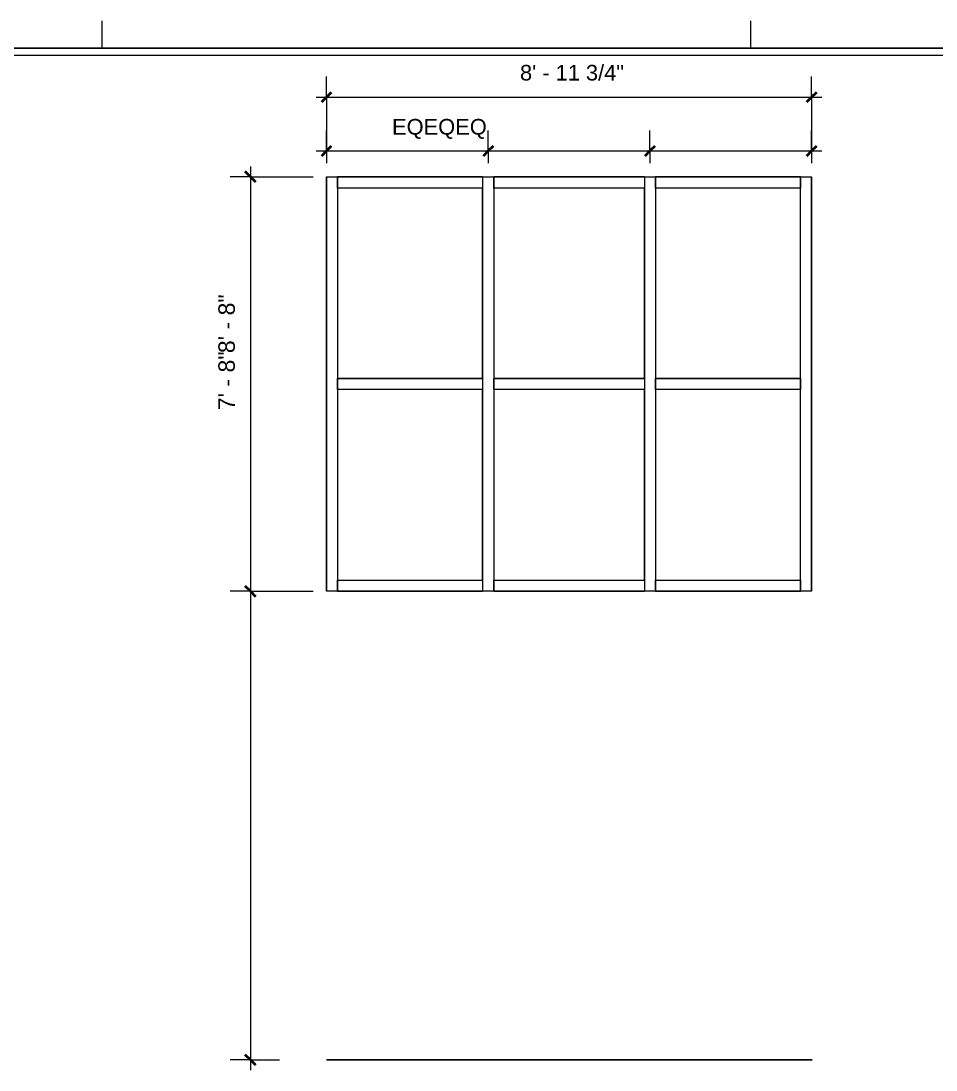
# Model space of a CAD drawing. Header units: inches. Extents: x -6061 to 13621, y -296 to 7483.
# Drawn here: x -5291.8 to -5088.5, y 605.2 to 838.1 of the extents above; entities that cross this region are included whole.
import ezdxf

# ---------------------------------------------------------------- set-up
doc = ezdxf.new("R2010")
doc.units = ezdxf.units.IN
doc.header["$MEASUREMENT"] = 0
doc.layers.get('0').update_dxf_attribs({"linetype": 'CONTINUOUS'})
doc.styles.add('Arial$001H0', font='arial.ttf')

msp = doc.modelspace()

# ---------------------------------------------------------------- linework, layer by layer
at = {"color": 8, "linetype": 'Continuous', "lineweight": 9, "true_color": 0x7f7f7f}
for p, q in [((-5273.729, 832.10905), (-5273.729, 838.11584)), ((-5129.64619, 832.10905), (-5129.64619, 838.11584)), ((-6000.06972, 832.10905), (-4553.39506, 832.10905))]:
    msp.add_line(p, q, dxfattribs=at)
at = {"color": 7, "linetype": 'Continuous', "lineweight": 9, "true_color": 0x000007}
for p, q in [((-4553.39506, 832.10905), (-5994.06293, 832.10905)), ((-5992.46112, 830.50724), (-4554.59642, 830.50724)), ((-5223.91271, 821.21674), (-5223.91271, 825.7819)), ((-5116.1109, 821.21674), (-5116.1109, 825.7819)), ((-5226.15524, 821.21674), (-5113.86836, 821.21674)), ((-5223.91271, 821.21674), (-5223.91271, 806.56018)), ((-5116.1109, 821.21674), (-5116.1109, 806.56018)), ((-5223.91271, 809.28326), (-5223.91271, 813.76833)), ((-5187.95207, 809.28326), (-5187.95207, 813.76833)), ((-5152.07153, 809.28326), (-5152.07153, 813.76833)), ((-5116.1109, 809.28326), (-5116.1109, 813.76833)), ((-5226.15524, 809.28326), (-5187.95207, 809.28326)), ((-5223.91271, 809.28326), (-5223.91271, 806.56018)), ((-5187.95207, 809.28326), (-5152.07153, 809.28326)), ((-5187.95207, 809.28326), (-5187.95207, 806.56018)), ((-5152.07153, 809.28326), (-5113.86836, 809.28326)), ((-5152.07153, 809.28326), (-5152.07153, 806.56018)), ((-5116.1109, 809.28326), (-5116.1109, 806.56018)), ((-5240.8118, 803.51674), (-5245.29687, 803.51674)), ((-5240.8118, 805.83937), (-5240.8118, 711.49276)), ((-5240.8118, 803.51674), (-5226.87605, 803.51674)), ((-5223.91271, 803.51674), (-5221.4299, 803.51674)), ((-5223.91271, 803.51674), (-5223.91271, 757.5448)), ((-5221.4299, 801.03394), (-5221.4299, 803.51674)), ((-5189.23352, 803.51674), (-5221.4299, 803.51674)), ((-5221.4299, 803.51674), (-5221.4299, 757.5448)), ((-5189.23352, 803.51674), (-5189.23352, 801.03394)), ((-5189.23352, 803.51674), (-5186.75071, 803.51674)), ((-5189.23352, 803.51674), (-5189.23352, 757.5448)), ((-5186.75071, 801.03394), (-5186.75071, 803.51674)), ((-5153.27289, 803.51674), (-5186.75071, 803.51674)), ((-5186.75071, 803.51674), (-5186.75071, 757.5448)), ((-5153.27289, 803.51674), (-5150.79008, 803.51674)), ((-5153.27289, 803.51674), (-5153.27289, 757.5448)), ((-5153.27289, 803.51674), (-5153.27289, 801.03394)), ((-5150.79008, 801.03394), (-5150.79008, 803.51674)), ((-5118.5937, 803.51674), (-5150.79008, 803.51674)), ((-5150.79008, 803.51674), (-5150.79008, 757.5448)), ((-5118.5937, 803.51674), (-5118.5937, 801.03394)), ((-5118.5937, 803.51674), (-5116.1109, 803.51674)), ((-5118.5937, 757.5448), (-5118.5937, 803.51674)), ((-5116.1109, 757.5448), (-5116.1109, 803.51674)), ((-5189.23352, 801.03394), (-5221.4299, 801.03394)), ((-5189.23352, 801.03394), (-5221.4299, 801.03394)), ((-5221.4299, 801.03394), (-5221.4299, 758.74615)), ((-5189.23352, 758.74615), (-5189.23352, 801.03394)), ((-5153.27289, 801.03394), (-5186.75071, 801.03394)), ((-5186.75071, 801.03394), (-5186.75071, 758.74615)), ((-5153.27289, 801.03394), (-5186.75071, 801.03394)), ((-5153.27289, 758.74615), (-5153.27289, 801.03394)), ((-5118.5937, 801.03394), (-5150.79008, 801.03394)), ((-5150.79008, 801.03394), (-5150.79008, 758.74615)), ((-5118.5937, 801.03394), (-5150.79008, 801.03394)), ((-5118.5937, 758.74615), (-5118.5937, 801.03394)), ((-5223.91271, 757.5448), (-5223.91271, 711.49276)), ((-5221.4299, 758.74615), (-5189.23352, 758.74615)), ((-5221.4299, 756.26335), (-5221.4299, 758.74615)), ((-5189.23352, 758.74615), (-5221.4299, 758.74615)), ((-5221.4299, 757.5448), (-5221.4299, 711.49276)), ((-5189.23352, 758.74615), (-5189.23352, 756.26335)), ((-5189.23352, 757.5448), (-5189.23352, 711.49276)), ((-5186.75071, 758.74615), (-5153.27289, 758.74615)), ((-5186.75071, 756.26335), (-5186.75071, 758.74615)), ((-5153.27289, 758.74615), (-5186.75071, 758.74615)), ((-5186.75071, 757.5448), (-5186.75071, 711.49276)), ((-5153.27289, 758.74615), (-5153.27289, 756.26335)), ((-5153.27289, 757.5448), (-5153.27289, 711.49276)), ((-5150.79008, 758.74615), (-5118.5937, 758.74615)), ((-5150.79008, 756.26335), (-5150.79008, 758.74615)), ((-5118.5937, 758.74615), (-5150.79008, 758.74615)), ((-5150.79008, 757.5448), (-5150.79008, 711.49276)), ((-5118.5937, 758.74615), (-5118.5937, 756.26335)), ((-5118.5937, 711.49276), (-5118.5937, 757.5448)), ((-5116.1109, 711.49276), (-5116.1109, 757.5448)), ((-5189.23352, 756.26335), (-5221.4299, 756.26335)), ((-5221.4299, 756.26335), (-5221.4299, 713.97557)), ((-5189.23352, 756.26335), (-5221.4299, 756.26335)), ((-5189.23352, 713.97557), (-5189.23352, 756.26335)), ((-5153.27289, 756.26335), (-5186.75071, 756.26335)), ((-5186.75071, 756.26335), (-5186.75071, 713.97557)), ((-5153.27289, 756.26335), (-5186.75071, 756.26335)), ((-5153.27289, 713.97557), (-5153.27289, 756.26335)), ((-5118.5937, 756.26335), (-5150.79008, 756.26335)), ((-5150.79008, 756.26335), (-5150.79008, 713.97557)), ((-5118.5937, 756.26335), (-5150.79008, 756.26335)), ((-5118.5937, 713.97557), (-5118.5937, 756.26335)), ((-5221.4299, 713.97557), (-5189.23352, 713.97557)), ((-5221.4299, 711.49276), (-5221.4299, 713.97557)), ((-5221.4299, 713.97557), (-5189.23352, 713.97557)), ((-5189.23352, 713.97557), (-5189.23352, 711.49276)), ((-5186.75071, 713.97557), (-5153.27289, 713.97557)), ((-5186.75071, 711.49276), (-5186.75071, 713.97557)), ((-5186.75071, 713.97557), (-5153.27289, 713.97557)), ((-5153.27289, 713.97557), (-5153.27289, 711.49276)), ((-5150.79008, 713.97557), (-5118.5937, 713.97557)), ((-5150.79008, 711.49276), (-5150.79008, 713.97557)), ((-5150.79008, 713.97557), (-5118.5937, 713.97557)), ((-5118.5937, 713.97557), (-5118.5937, 711.49276)), ((-5240.8118, 711.49276), (-5245.29687, 711.49276)), ((-5240.8118, 711.49276), (-5240.8118, 605.21267)), ((-5240.8118, 711.49276), (-5226.87605, 711.49276)), ((-5221.4299, 711.49276), (-5223.91271, 711.49276)), ((-5221.4299, 711.49276), (-5189.23352, 711.49276)), ((-5186.75071, 711.49276), (-5189.23352, 711.49276)), ((-5186.75071, 711.49276), (-5153.27289, 711.49276)), ((-5150.79008, 711.49276), (-5153.27289, 711.49276)), ((-5150.79008, 711.49276), (-5118.5937, 711.49276)), ((-5116.1109, 711.49276), (-5118.5937, 711.49276)), ((-5240.8118, 607.4552), (-5245.29687, 607.4552)), ((-5240.8118, 607.4552), (-5234.32447, 607.4552))]:
    msp.add_line(p, q, dxfattribs=at)
at = {"color": 7, "linetype": 'Continuous', "lineweight": 40, "true_color": 0x000007}
for p, q in [((-5223.91271, 821.21674), (-5222.79144, 822.33801)), ((-5116.1109, 821.21674), (-5114.98963, 822.33801)), ((-5223.91271, 821.21674), (-5225.03397, 820.09547)), ((-5116.1109, 821.21674), (-5117.23216, 820.09547)), ((-5223.91271, 809.28326), (-5225.03397, 808.0819)), ((-5223.91271, 809.28326), (-5222.79144, 810.40452)), ((-5187.95207, 809.28326), (-5189.07334, 808.0819)), ((-5187.95207, 809.28326), (-5186.83081, 810.40452)), ((-5152.07153, 809.28326), (-5153.1928, 808.0819)), ((-5152.07153, 809.28326), (-5150.87017, 810.40452)), ((-5116.1109, 809.28326), (-5117.23216, 808.0819)), ((-5116.1109, 809.28326), (-5114.98963, 810.40452)), ((-5240.8118, 803.51674), (-5241.93307, 804.7181)), ((-5240.8118, 803.51674), (-5239.69053, 802.39547)), ((-5240.8118, 711.49276), (-5241.93307, 712.61403)), ((-5240.8118, 711.49276), (-5239.69053, 710.37149)), ((-5240.8118, 607.4552), (-5241.93307, 608.57647)), ((-5240.8118, 607.4552), (-5239.69053, 606.33394))]:
    msp.add_line(p, q, dxfattribs=at)
at = {"color": 7, "linetype": 'Continuous', "lineweight": 18, "true_color": 0x000007}
for p, q in [((-5223.91271, 711.49276), (-5223.91271, 803.51674)), ((-5223.91271, 803.51674), (-5116.1109, 803.51674)), ((-5116.1109, 803.51674), (-5116.1109, 711.49276)), ((-5116.1109, 711.49276), (-5223.91271, 711.49276)), ((-5116.03081, 607.4552), (-5223.91271, 607.4552)), ((-5223.91271, 607.4552), (-5116.03081, 607.4552))]:
    msp.add_line(p, q, dxfattribs=at)

# ---------------------------------------------------------------- texts
at = {"color": 7, "true_color": 0x000007, "style": 'Arial$001H0'}
for s, height, p in [('8\' - 11 3/4"', 3.4665915, (-5180.90447, 824.90046)), ('EQEQEQ', 3.476821, (-5209.33657, 812.88689))]:
    msp.add_text(s, height=height, dxfattribs=at).set_placement(p)
for s, p in [('8\' - 8"', (-5244.25598, 764.36899)), ('7\' - 8"', (-5244.25598, 751.69782))]:
    msp.add_text(s, height=3.667117, rotation=90, dxfattribs=at).set_placement(p)

doc.saveas('drawing.dxf')
